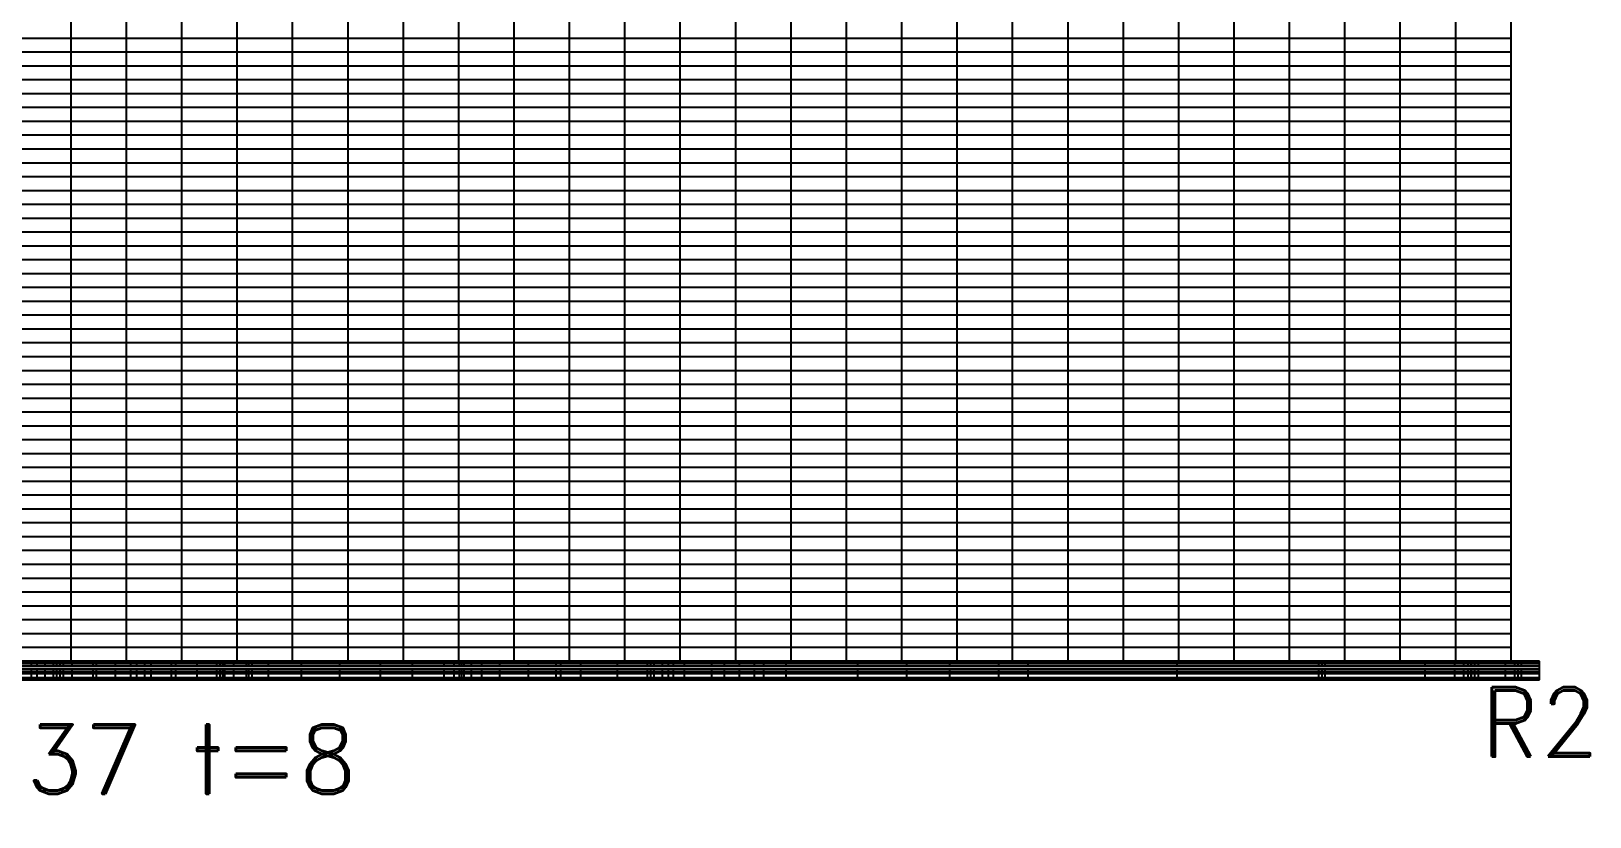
# Model space of a CAD drawing. Header units: metres. Extents: x 575895 to 634487, y 3214622 to 3222739.
# Drawn here: x 628859 to 634487, y 3214673 to 3217511 of the extents above; entities that cross this region are included whole.
import ezdxf

# ---------------------------------------------------------------- set-up
doc = ezdxf.new("R2010")
doc.units = ezdxf.units.M
for name, color, linetype in [('C-ROAD-PROF-GRID-MAJR', 8, 'Continuous'), ('C-ROAD-PROF-TTLB', 5, 'Continuous'), ('TXT HOR', 2, 'Continuous')]:
    doc.layers.add(name, color=color, linetype=linetype)
doc.styles.add('ROMANC', font='romanC.shx', dxfattribs={"height": 5})

msp = doc.modelspace()

# ---------------------------------------------------------------- linework, layer by layer
at = {"layer": 'C-ROAD-PROF-GRID-MAJR', "color": 8, "linetype": 'Continuous', "lineweight": -3, "ltscale": 0.6}
for p, q in [((634202.9, 3215235.7), (634202.9, 3220144.8)), ((633802.9, 3215235.7), (633802.9, 3220050.9)), ((634002.9, 3215235.7), (634002.9, 3220065)), ((633602.9, 3215235.7), (633602.9, 3219978.7)), ((632202.9, 3215235.7), (632202.9, 3219885)), ((632602.9, 3215235.7), (632602.9, 3219886.9)), ((633402.9, 3215235.7), (633402.9, 3219918.6)), ((632002.9, 3215235.7), (632002.9, 3219849.3)), ((632402.9, 3215235.7), (632402.9, 3219857.6)), ((632802.9, 3215235.7), (632802.9, 3219863.8)), ((633002.9, 3215235.7), (633002.9, 3219862)), ((633202.9, 3215235.7), (633202.9, 3219867.5)), ((631802.9, 3215235.7), (631802.9, 3219757.8)), ((631602.9, 3215235.7), (631602.9, 3219633.9)), ((631402.9, 3215235.7), (631402.9, 3219578.2)), ((631202.9, 3215235.7), (631202.9, 3219502.8)), ((631002.9, 3215235.7), (631002.9, 3219443.4)), ((630602.9, 3215235.7), (630602.9, 3219381.3)), ((630802.9, 3215235.7), (630802.9, 3219427.1)), ((630402.9, 3215235.7), (630402.9, 3219342)), ((630202.9, 3215235.7), (630202.9, 3219272)), ((630002.9, 3215235.7), (630002.9, 3219226.7)), ((629002.9, 3215235.7), (629002.9, 3219154.7)), ((629602.9, 3215235.7), (629602.9, 3219178.5)), ((629802.9, 3215235.7), (629802.9, 3219181.3)), ((629202.9, 3215235.7), (629202.9, 3219082.6)), ((629402.9, 3215235.7), (629402.9, 3219083.1)), ((577266.7, 3217485.7), (634202.9, 3217485.7)), ((576892.4, 3217435.7), (634202.9, 3217435.7)), ((576738.6, 3217385.7), (634202.9, 3217385.7)), ((576102.9, 3217335.7), (634202.9, 3217335.7)), ((576102.9, 3217285.7), (634202.9, 3217285.7)), ((576102.9, 3217235.7), (634202.9, 3217235.7)), ((576102.9, 3217185.7), (634202.9, 3217185.7)), ((576102.9, 3217135.7), (634202.9, 3217135.7)), ((576102.9, 3217085.7), (634202.9, 3217085.7)), ((576102.9, 3217035.7), (634202.9, 3217035.7)), ((576102.9, 3216985.7), (634202.9, 3216985.7)), ((576102.9, 3216935.7), (634202.9, 3216935.7)), ((576102.9, 3216885.7), (634202.9, 3216885.7)), ((576102.9, 3216835.7), (634202.9, 3216835.7)), ((576102.9, 3216785.7), (634202.9, 3216785.7)), ((576102.9, 3216735.7), (634202.9, 3216735.7)), ((576102.9, 3216685.7), (634202.9, 3216685.7)), ((576102.9, 3216635.7), (634202.9, 3216635.7)), ((576102.9, 3216585.7), (634202.9, 3216585.7)), ((576102.9, 3216535.7), (634202.9, 3216535.7)), ((576102.9, 3216485.7), (634202.9, 3216485.7)), ((576102.9, 3216435.7), (634202.9, 3216435.7)), ((576102.9, 3216385.7), (634202.9, 3216385.7)), ((576102.9, 3216335.7), (634202.9, 3216335.7)), ((576102.9, 3216285.7), (634202.9, 3216285.7)), ((576102.9, 3216235.7), (634202.9, 3216235.7)), ((576102.9, 3216185.7), (634202.9, 3216185.7)), ((576102.9, 3216135.7), (634202.9, 3216135.7)), ((576102.9, 3216085.7), (634202.9, 3216085.7)), ((576102.9, 3216035.7), (634202.9, 3216035.7)), ((576102.9, 3215985.7), (634202.9, 3215985.7)), ((576102.9, 3215935.7), (634202.9, 3215935.7)), ((576102.9, 3215885.7), (634202.9, 3215885.7)), ((576102.9, 3215835.7), (634202.9, 3215835.7)), ((576102.9, 3215785.7), (634202.9, 3215785.7)), ((576102.9, 3215735.7), (634202.9, 3215735.7)), ((576102.9, 3215685.7), (634202.9, 3215685.7)), ((576102.9, 3215635.7), (634202.9, 3215635.7)), ((576102.9, 3215585.7), (634202.9, 3215585.7)), ((576102.9, 3215535.7), (634202.9, 3215535.7)), ((576102.9, 3215485.7), (634202.9, 3215485.7)), ((576102.9, 3215435.7), (634202.9, 3215435.7)), ((576102.9, 3215385.7), (634202.9, 3215385.7)), ((576102.9, 3215335.7), (634202.9, 3215335.7)), ((576102.9, 3215285.7), (634202.9, 3215285.7)), ((576102.9, 3215235.7), (634202.9, 3215235.7))]:
    msp.add_line(p, q, dxfattribs=at)
at = {"layer": 'C-ROAD-PROF-TTLB', "color": 5, "linetype": 'Continuous', "lineweight": -3}
for points in [[(576102.9, 3215228.2), (634304.9, 3215228.2), (634304.9, 3215235.7), (576102.9, 3215235.7)], [(576102.9, 3215218.2), (634304.9, 3215218.2), (634304.9, 3215228.2), (576102.9, 3215228.2)], [(576102.9, 3215208.2), (634304.9, 3215208.2), (634304.9, 3215218.2), (576102.9, 3215218.2)], [(576102.9, 3215198.2), (634304.9, 3215198.2), (634304.9, 3215208.2), (576102.9, 3215208.2)], [(576102.9, 3215190.7), (634304.9, 3215190.7), (634304.9, 3215198.2), (576102.9, 3215198.2)], [(576102.9, 3215175.7), (634304.9, 3215175.7), (634304.9, 3215190.7), (576102.9, 3215190.7)], [(576102.9, 3215168.2), (634304.9, 3215168.2), (634304.9, 3215175.7), (576102.9, 3215175.7)]]:
    msp.add_3dface(points, dxfattribs=at)
at = {"layer": 'TXT HOR', "color": 255, "linetype": 'Continuous', "lineweight": -3}
for p, q in [((628860.1, 3215218.2), (628860.1, 3215228.2)), ((628860.1, 3215218.2), (628860.1, 3215215.7)), ((628860.1, 3215175.7), (628860.1, 3215210.7)), ((628879.9, 3215218.2), (628879.9, 3215228.2)), ((628879.9, 3215218.2), (628879.9, 3215215.7)), ((628879.9, 3215175.7), (628879.9, 3215210.7)), ((628909.3, 3215218.2), (628909.3, 3215228.2)), ((628909.3, 3215218.2), (628909.3, 3215215.7)), ((628909.3, 3215175.7), (628909.3, 3215210.7)), ((628939.8, 3215218.2), (628939.8, 3215228.2)), ((628939.8, 3215218.2), (628939.8, 3215215.7)), ((628939.8, 3215175.7), (628939.8, 3215210.7)), ((628951.5, 3215218.2), (628951.5, 3215228.2)), ((628951.5, 3215218.2), (628951.5, 3215215.7)), ((628951.5, 3215175.7), (628951.5, 3215210.7)), ((628951.7, 3215218.2), (628951.7, 3215228.2)), ((628951.7, 3215218.2), (628951.7, 3215215.7)), ((628951.7, 3215175.7), (628951.7, 3215210.7)), ((628963.5, 3215218.2), (628963.5, 3215228.2)), ((628963.5, 3215218.2), (628963.5, 3215215.7)), ((628963.5, 3215175.7), (628963.5, 3215210.7)), ((628975.4, 3215218.2), (628975.4, 3215228.2)), ((628975.4, 3215218.2), (628975.4, 3215215.7)), ((628975.4, 3215175.7), (628975.4, 3215210.7)), ((629007.3, 3215218.2), (629007.3, 3215228.2)), ((629007.3, 3215218.2), (629007.3, 3215215.7)), ((629007.3, 3215175.7), (629007.3, 3215210.7)), ((629083, 3215218.2), (629083, 3215228.2)), ((629083, 3215218.2), (629083, 3215215.7)), ((629083, 3215175.7), (629083, 3215210.7)), ((629094.8, 3215218.2), (629094.8, 3215228.2)), ((629094.8, 3215218.2), (629094.8, 3215215.7)), ((629094.8, 3215175.7), (629094.8, 3215210.7)), ((629163.5, 3215218.2), (629163.5, 3215228.2)), ((629163.5, 3215218.2), (629163.5, 3215215.7)), ((629163.5, 3215175.7), (629163.5, 3215210.7)), ((629218.2, 3215218.2), (629218.2, 3215228.2)), ((629218.2, 3215218.2), (629218.2, 3215215.7)), ((629218.2, 3215175.7), (629218.2, 3215210.7)), ((629240.8, 3215218.2), (629240.8, 3215228.2)), ((629240.8, 3215218.2), (629240.8, 3215215.7)), ((629240.8, 3215175.7), (629240.8, 3215210.7)), ((629269.5, 3215218.2), (629269.5, 3215228.2)), ((629269.5, 3215218.2), (629269.5, 3215215.7)), ((629269.5, 3215175.7), (629269.5, 3215210.7)), ((629291.7, 3215218.2), (629291.7, 3215228.2)), ((629291.7, 3215218.2), (629291.7, 3215215.7)), ((629291.7, 3215175.7), (629291.7, 3215210.7)), ((629365.9, 3215218.2), (629365.9, 3215228.2)), ((629365.9, 3215218.2), (629365.9, 3215215.7)), ((629365.9, 3215175.7), (629365.9, 3215210.7)), ((629381.6, 3215218.2), (629381.6, 3215228.2)), ((629381.6, 3215218.2), (629381.6, 3215215.7)), ((629381.6, 3215175.7), (629381.6, 3215210.7)), ((629457.7, 3215218.2), (629457.7, 3215228.2)), ((629457.7, 3215218.2), (629457.7, 3215215.7)), ((629457.7, 3215175.7), (629457.7, 3215210.7)), ((629529.6, 3215218.2), (629529.6, 3215228.2)), ((629529.6, 3215218.2), (629529.6, 3215215.7)), ((629529.6, 3215175.7), (629529.6, 3215210.7)), ((629541.1, 3215218.2), (629541.1, 3215228.2)), ((629541.1, 3215218.2), (629541.1, 3215215.7)), ((629541.1, 3215175.7), (629541.1, 3215210.7)), ((629551.4, 3215218.2), (629551.4, 3215228.2)), ((629551.4, 3215218.2), (629551.4, 3215215.7)), ((629551.4, 3215175.7), (629551.4, 3215210.7)), ((629558.4, 3215218.2), (629558.4, 3215228.2)), ((629558.4, 3215218.2), (629558.4, 3215215.7)), ((629558.4, 3215175.7), (629558.4, 3215210.7)), ((629590.6, 3215218.2), (629590.6, 3215228.2)), ((629590.6, 3215218.2), (629590.6, 3215215.7)), ((629590.6, 3215175.7), (629590.6, 3215210.7)), ((629636.1, 3215218.2), (629636.1, 3215228.2)), ((629636.1, 3215218.2), (629636.1, 3215215.7)), ((629636.1, 3215175.7), (629636.1, 3215210.7)), ((629645, 3215218.2), (629645, 3215228.2)), ((629645, 3215218.2), (629645, 3215215.7)), ((629645, 3215175.7), (629645, 3215210.7)), ((629656.9, 3215218.2), (629656.9, 3215228.2)), ((629656.9, 3215218.2), (629656.9, 3215215.7)), ((629656.9, 3215175.7), (629656.9, 3215210.7)), ((629715.7, 3215218.2), (629715.7, 3215228.2)), ((629715.7, 3215218.2), (629715.7, 3215215.7)), ((629715.7, 3215175.7), (629715.7, 3215210.7)), ((629834.4, 3215218.2), (629834.4, 3215228.2)), ((629834.4, 3215218.2), (629834.4, 3215215.7)), ((629834.4, 3215175.7), (629834.4, 3215210.7)), ((629973.9, 3215218.2), (629973.9, 3215228.2)), ((629973.9, 3215218.2), (629973.9, 3215215.7)), ((629973.9, 3215175.7), (629973.9, 3215210.7)), ((630120.8, 3215218.2), (630120.8, 3215228.2)), ((630120.8, 3215218.2), (630120.8, 3215215.7)), ((630120.8, 3215175.7), (630120.8, 3215210.7)), ((630235.8, 3215218.2), (630235.8, 3215228.2)), ((630235.8, 3215218.2), (630235.8, 3215215.7)), ((630235.8, 3215175.7), (630235.8, 3215210.7)), ((630349.6, 3215218.2), (630349.6, 3215228.2)), ((630349.6, 3215218.2), (630349.6, 3215215.7)), ((630349.6, 3215175.7), (630349.6, 3215210.7)), ((630385.8, 3215218.2), (630385.8, 3215228.2)), ((630385.8, 3215218.2), (630385.8, 3215215.7)), ((630385.8, 3215175.7), (630385.8, 3215210.7)), ((630405.7, 3215218.2), (630405.7, 3215228.2)), ((630405.7, 3215218.2), (630405.7, 3215215.7)), ((630405.7, 3215175.7), (630405.7, 3215210.7)), ((630413.8, 3215218.2), (630413.8, 3215228.2)), ((630413.8, 3215218.2), (630413.8, 3215215.7)), ((630413.8, 3215175.7), (630413.8, 3215210.7)), ((630422.4, 3215218.2), (630422.4, 3215228.2)), ((630422.4, 3215218.2), (630422.4, 3215215.7)), ((630422.4, 3215175.7), (630422.4, 3215210.7)), ((630449, 3215218.2), (630449, 3215228.2)), ((630449, 3215218.2), (630449, 3215215.7)), ((630449, 3215175.7), (630449, 3215210.7)), ((630486.6, 3215218.2), (630486.6, 3215228.2)), ((630486.6, 3215218.2), (630486.6, 3215215.7)), ((630486.6, 3215175.7), (630486.6, 3215210.7)), ((630551.6, 3215218.2), (630551.6, 3215228.2)), ((630551.6, 3215218.2), (630551.6, 3215215.7)), ((630551.6, 3215175.7), (630551.6, 3215210.7)), ((630654.7, 3215218.2), (630654.7, 3215228.2)), ((630654.7, 3215218.2), (630654.7, 3215215.7)), ((630654.7, 3215175.7), (630654.7, 3215210.7)), ((630755, 3215218.2), (630755, 3215228.2)), ((630755, 3215218.2), (630755, 3215215.7)), ((630755, 3215175.7), (630755, 3215210.7)), ((630771.3, 3215218.2), (630771.3, 3215228.2)), ((630771.3, 3215218.2), (630771.3, 3215215.7)), ((630771.3, 3215175.7), (630771.3, 3215210.7)), ((630843.3, 3215218.2), (630843.3, 3215228.2)), ((630843.3, 3215218.2), (630843.3, 3215215.7)), ((630843.3, 3215175.7), (630843.3, 3215210.7)), ((630975.8, 3215218.2), (630975.8, 3215228.2)), ((630975.8, 3215218.2), (630975.8, 3215215.7)), ((630975.8, 3215175.7), (630975.8, 3215210.7)), ((631084.8, 3215218.2), (631084.8, 3215228.2)), ((631084.8, 3215218.2), (631084.8, 3215215.7)), ((631084.8, 3215175.7), (631084.8, 3215210.7)), ((631096.3, 3215218.2), (631096.3, 3215228.2)), ((631096.3, 3215218.2), (631096.3, 3215215.7)), ((631096.3, 3215175.7), (631096.3, 3215210.7)), ((631108.3, 3215218.2), (631108.3, 3215228.2)), ((631108.3, 3215218.2), (631108.3, 3215215.7)), ((631108.3, 3215175.7), (631108.3, 3215210.7)), ((631138.7, 3215218.2), (631138.7, 3215228.2)), ((631138.7, 3215218.2), (631138.7, 3215215.7)), ((631138.7, 3215175.7), (631138.7, 3215210.7)), ((631159.7, 3215218.2), (631159.7, 3215228.2)), ((631159.7, 3215218.2), (631159.7, 3215215.7)), ((631159.7, 3215175.7), (631159.7, 3215210.7)), ((631177.9, 3215218.2), (631177.9, 3215228.2)), ((631177.9, 3215218.2), (631177.9, 3215215.7)), ((631177.9, 3215175.7), (631177.9, 3215210.7)), ((631218.3, 3215218.2), (631218.3, 3215228.2)), ((631218.3, 3215218.2), (631218.3, 3215215.7)), ((631218.3, 3215175.7), (631218.3, 3215210.7)), ((631317, 3215218.2), (631317, 3215228.2)), ((631317, 3215218.2), (631317, 3215215.7)), ((631317, 3215175.7), (631317, 3215210.7)), ((631362.2, 3215218.2), (631362.2, 3215228.2)), ((631362.2, 3215218.2), (631362.2, 3215215.7)), ((631362.2, 3215175.7), (631362.2, 3215210.7)), ((631416.9, 3215218.2), (631416.9, 3215228.2)), ((631416.9, 3215218.2), (631416.9, 3215215.7)), ((631416.9, 3215175.7), (631416.9, 3215210.7)), ((631470.2, 3215218.2), (631470.2, 3215228.2)), ((631470.2, 3215218.2), (631470.2, 3215215.7)), ((631470.2, 3215175.7), (631470.2, 3215210.7)), ((631504.4, 3215218.2), (631504.4, 3215228.2)), ((631504.4, 3215218.2), (631504.4, 3215215.7)), ((631504.4, 3215175.7), (631504.4, 3215210.7)), ((631585.2, 3215218.2), (631585.2, 3215228.2)), ((631585.2, 3215218.2), (631585.2, 3215215.7)), ((631585.2, 3215175.7), (631585.2, 3215210.7)), ((631844.4, 3215218.2), (631844.4, 3215228.2)), ((631844.4, 3215218.2), (631844.4, 3215215.7)), ((631844.4, 3215175.7), (631844.4, 3215210.7)), ((632020.5, 3215218.2), (632020.5, 3215228.2)), ((632020.5, 3215218.2), (632020.5, 3215215.7)), ((632020.5, 3215175.7), (632020.5, 3215210.7)), ((632176.2, 3215218.2), (632176.2, 3215228.2)), ((632176.2, 3215218.2), (632176.2, 3215215.7)), ((632176.2, 3215175.7), (632176.2, 3215210.7)), ((632353.2, 3215218.2), (632353.2, 3215228.2)), ((632353.2, 3215218.2), (632353.2, 3215215.7)), ((632353.2, 3215175.7), (632353.2, 3215210.7)), ((632459.6, 3215218.2), (632459.6, 3215228.2)), ((632459.6, 3215218.2), (632459.6, 3215215.7)), ((632459.6, 3215175.7), (632459.6, 3215210.7)), ((632997, 3215218.2), (632997, 3215228.2)), ((632997, 3215218.2), (632997, 3215215.7)), ((632997, 3215175.7), (632997, 3215210.7)), ((633508.5, 3215218.2), (633508.5, 3215228.2)), ((633508.5, 3215218.2), (633508.5, 3215215.7)), ((633508.5, 3215175.7), (633508.5, 3215210.7)), ((633520.5, 3215218.2), (633520.5, 3215228.2)), ((633520.5, 3215218.2), (633520.5, 3215215.7)), ((633520.5, 3215175.7), (633520.5, 3215210.7)), ((633531.6, 3215218.2), (633531.6, 3215228.2)), ((633531.6, 3215218.2), (633531.6, 3215215.7)), ((633531.6, 3215175.7), (633531.6, 3215210.7)), ((633892.3, 3215218.2), (633892.3, 3215228.2)), ((633892.3, 3215218.2), (633892.3, 3215215.7)), ((633892.3, 3215175.7), (633892.3, 3215210.7)), ((634000.3, 3215218.2), (634000.3, 3215228.2)), ((634000.3, 3215218.2), (634000.3, 3215215.7)), ((634000.3, 3215175.7), (634000.3, 3215210.7)), ((634032.8, 3215218.2), (634032.8, 3215228.2)), ((634032.8, 3215218.2), (634032.8, 3215215.7)), ((634032.8, 3215175.7), (634032.8, 3215210.7)), ((634048.3, 3215218.2), (634048.3, 3215228.2)), ((634048.3, 3215218.2), (634048.3, 3215215.7)), ((634048.3, 3215175.7), (634048.3, 3215210.7)), ((634059.3, 3215218.2), (634059.3, 3215228.2)), ((634059.3, 3215218.2), (634059.3, 3215215.7)), ((634059.3, 3215175.7), (634059.3, 3215210.7)), ((634060.3, 3215218.2), (634060.3, 3215228.2)), ((634060.3, 3215218.2), (634060.3, 3215215.7)), ((634060.3, 3215175.7), (634060.3, 3215210.7)), ((634071.9, 3215218.2), (634071.9, 3215228.2)), ((634071.9, 3215218.2), (634071.9, 3215215.7)), ((634071.9, 3215175.7), (634071.9, 3215210.7)), ((634085.6, 3215218.2), (634085.6, 3215228.2)), ((634085.6, 3215218.2), (634085.6, 3215215.7)), ((634085.6, 3215175.7), (634085.6, 3215210.7)), ((634182.3, 3215218.2), (634182.3, 3215228.2)), ((634182.3, 3215218.2), (634182.3, 3215215.7)), ((634182.3, 3215175.7), (634182.3, 3215210.7)), ((634216.1, 3215218.2), (634216.1, 3215228.2)), ((634216.1, 3215218.2), (634216.1, 3215215.7)), ((634216.1, 3215175.7), (634216.1, 3215210.7)), ((634228.2, 3215218.2), (634228.2, 3215228.2)), ((634228.2, 3215218.2), (634228.2, 3215215.7)), ((634228.2, 3215175.7), (634228.2, 3215210.7)), ((634240.1, 3215218.2), (634240.1, 3215228.2)), ((634240.1, 3215218.2), (634240.1, 3215215.7)), ((634240.1, 3215175.7), (634240.1, 3215210.7))]:
    msp.add_line(p, q, dxfattribs=at)

# ---------------------------------------------------------------- texts
at = {"layer": 'TXT HOR', "color": 1, "linetype": 'Continuous', "lineweight": -3, "insert": (634305.1, 3215016), "char_height": 250, "attachment_point": 5, "style": 'ROMANC'}
msp.add_mtext('{\\Fromand|c0;R2}', dxfattribs=at)
msp.add_mtext('{\\Fromand|c0;R2}', dxfattribs=at)
msp.add_mtext('{\\Fromand|c0;R2}', dxfattribs=at)
msp.add_mtext('{\\Fromand|c0;R2}', dxfattribs=at)
at = {"layer": 'TXT HOR', "color": 6, "linetype": 'Continuous', "lineweight": -3, "insert": (627664, 3214839.9), "char_height": 250, "attachment_point": 5, "style": 'ROMANC'}
msp.add_mtext('{\\Fromand|c0;Steel Pipe DN800 ST37 t=8}', dxfattribs=at)
msp.add_mtext('{\\Fromand|c0;Steel Pipe DN800 ST37 t=8}', dxfattribs=at)
msp.add_mtext('{\\Fromand|c0;Steel Pipe DN800 ST37 t=8}', dxfattribs=at)
msp.add_mtext('{\\Fromand|c0;Steel Pipe DN800 ST37 t=8}', dxfattribs=at)

doc.saveas('drawing.dxf')
